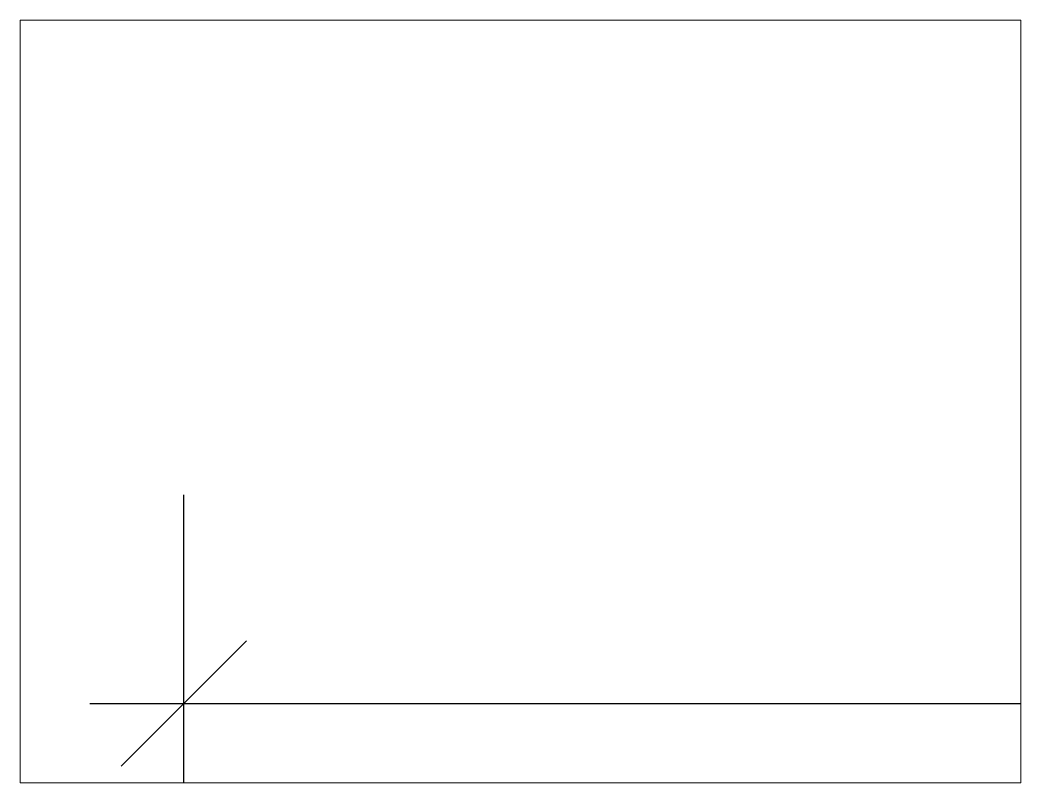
# Paper-space layout 'Layout1' of a CAD drawing. Extents: x 1.05 to 9.45, y 0.8 to 7.2.
# The model-space entities are those that its viewports show. They can reach past a viewport. Long polylines and large blocks are cut down to what shows.
import ezdxf

# ---------------------------------------------------------------- set-up
doc = ezdxf.new("R2010")
doc.units = 0
doc.header["$MEASUREMENT"] = 0
doc.layers.add('A71 Bem100.TX', color=7, linetype='Continuous')

msp = doc.modelspace()

# ---------------------------------------------------------------- linework, layer by layer
at = {"layer": 'A71 Bem100.TX', "linetype": 'Continuous', "ltscale": 1000}
for p, q in [((0.1916, -0.0812), (0.1916, 0.3095)), ((0.2666, 0.1345), (0.1166, -0.0155)), ((0.0791, 0.0595), (0.1916, 0.0595)), ((0.1916, 0.0595), (25.6916, 0.0595))]:
    msp.add_line(p, q, dxfattribs=at)

psp = doc.layouts.get("Layout1")

# ---------------------------------------------------------------- viewports
at = {"layer": '0', "view_target_point": (0.5945, 0.4206)}
psp.add_viewport(center=(5.25, 4), size=(8.4, 6.4), view_center_point=(0, 0.0004), view_height=0.913019, dxfattribs=at)

doc.saveas('drawing.dxf')
